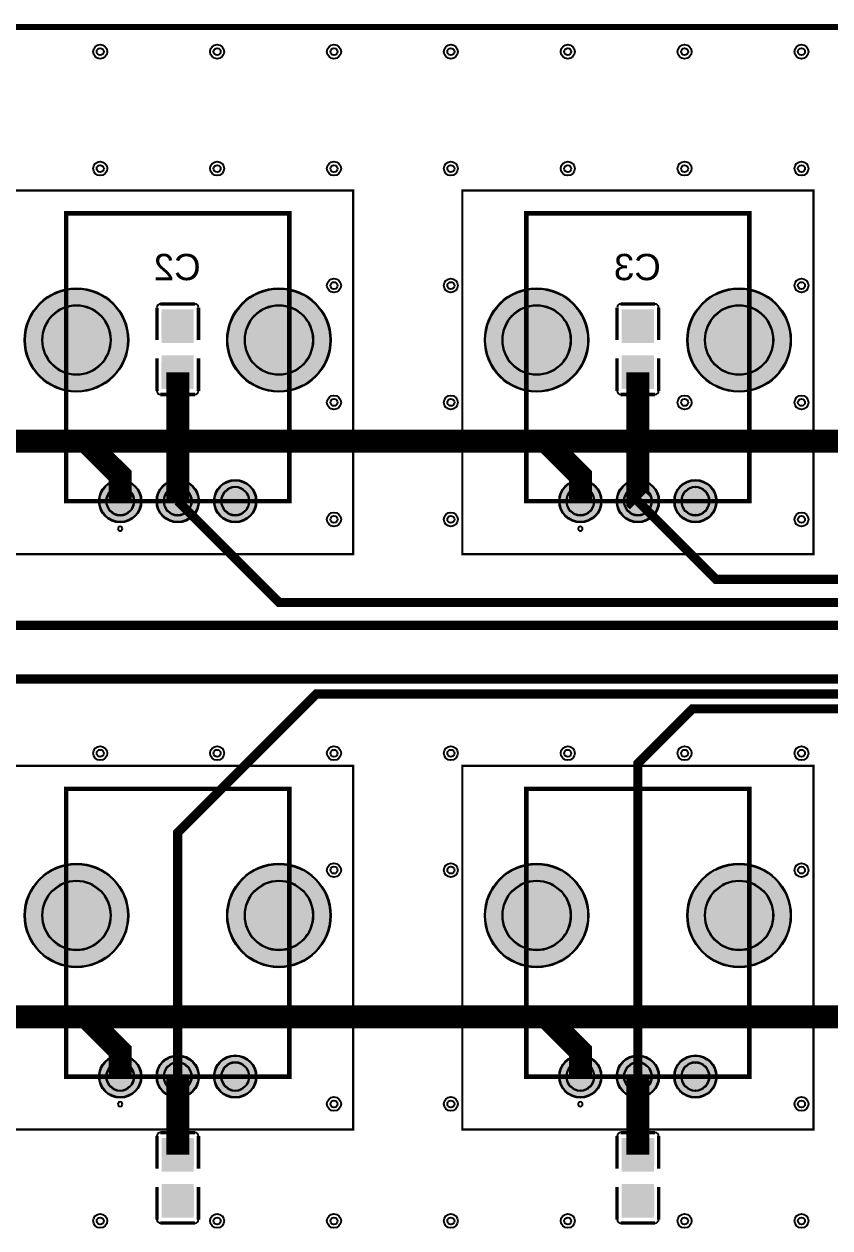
# Model space of a CAD drawing. Header units: millimetres. Extents: x 0 to 100, y 0 to 100.
# Drawn here: x 33.3 to 68.3, y 47.8 to 100.1 of the extents above; entities that cross this region are included whole.
import ezdxf

# ---------------------------------------------------------------- set-up
doc = ezdxf.new("R2010")
doc.units = ezdxf.units.MM
for name, color, linetype, true_color in [('BoardOutLine', 7, 'Continuous', 0xff00ff), ('BottomLayer', 7, 'Continuous', 0x0000ff), ('BottomPasteMaskLayer', 7, 'Continuous', 0x800000), ('BottomSilkLayer', 7, 'Continuous', 0x66cc33), ('BottomSolderMaskLayer', 7, 'Continuous', 0xaa00ff), ('Document', 7, 'Continuous', 0xffffff), ('Hole', 7, 'Continuous', 0x222222), ('Multi-Layer', 7, 'Continuous', 0xc0c0c0), ('TopLayer', 7, 'Continuous', 0xff0000), ('TopSilkLayer', 7, 'Continuous', 0xffcc00), ('TopSolderMaskLayer', 7, 'Continuous', 0x800080)]:
    doc.layers.add(name, color=color, linetype=linetype, true_color=true_color)
doc.styles.get("Standard").update_dxf_attribs({"font": 'arial.ttf'})

msp = doc.modelspace()

# ---------------------------------------------------------------- hatches: boundary and pattern name
at = {"layer": 'BottomLayer'}
for points in [[(40.67500635001261, 86.29502159004323), (39.32499364998739, 86.29502159004323), (39.32499364998739, 87.70502921005846), (40.67500635001261, 87.70502921005846)], [(60.67500635001261, 86.29502159004323), (59.32499364998739, 86.29502159004323), (59.32499364998739, 87.70502921005846), (60.67500635001261, 87.70502921005846)], [(40.67500635001261, 85.70497840995688), (39.32499364998739, 85.70497840995688), (39.32499364998739, 84.29497078994154), (40.67500635001261, 84.29497078994154)], [(60.67500635001261, 85.70497840995688), (59.32499364998739, 85.70497840995688), (59.32499364998739, 84.29497078994154), (60.67500635001261, 84.29497078994154)], [(39.32499364998739, 50.295021590043234), (40.67500635001261, 50.295021590043234), (40.67500635001261, 51.705029210058456), (39.32499364998739, 51.705029210058456)], [(59.32499364998739, 50.295021590043234), (60.67500635001261, 50.295021590043234), (60.67500635001261, 51.705029210058456), (59.32499364998739, 51.705029210058456)], [(39.32499364998739, 49.70497840995688), (40.67500635001261, 49.70497840995688), (40.67500635001261, 48.294970789941544), (39.32499364998739, 48.294970789941544)], [(59.32499364998739, 49.70497840995688), (60.67500635001261, 49.70497840995688), (60.67500635001261, 48.294970789941544), (59.32499364998739, 48.294970789941544)]]:
    msp.add_hatch(color=256, dxfattribs=at).paths.add_polyline_path(points)
at = {"layer": 'BottomPasteMaskLayer'}
for points in [[(40.619964439928935, 87.67503175006345), (39.33997967995947, 87.67503175006345), (39.28996697993398, 87.62501905003808), (39.28996697993398, 86.47500635001279), (39.33997967995947, 86.42501905003814), (39.75001270002531, 86.41998983997962), (39.75001270002531, 86.87000254000509), (40.200000000000045, 86.87000254000509), (40.200000000000045, 86.42999745999498), (40.619964439928935, 86.42501905003814), (40.6699771399542, 86.47500635001279), (40.6699771399542, 87.62501905003808)], [(60.61996443992871, 87.67503175006345), (59.33997967995947, 87.67503175006345), (59.28996697993398, 87.62501905003808), (59.28996697993398, 86.47500635001279), (59.33997967995947, 86.42501905003814), (59.750012700025536, 86.41998983997962), (59.750012700025536, 86.87000254000509), (60.200000000000045, 86.87000254000509), (60.200000000000045, 86.42999745999498), (60.61996443992871, 86.42501905003814), (60.6699771399542, 86.47500635001279), (60.6699771399542, 87.62501905003808)], [(40.619964439928935, 85.52501905003817), (40.200000000000045, 85.52499364998732), (40.200000000000045, 85.08001016002038), (39.75001270002531, 85.08001016002038), (39.75001270002531, 85.51998983997976), (39.33997967995947, 85.52501905003817), (39.28996697993398, 85.47500635001279), (39.28996697993398, 84.32501905003812), (39.33997967995947, 84.27500635001275), (40.619964439928935, 84.27500635001275), (40.6699771399542, 84.32501905003812), (40.6699771399542, 85.47500635001279)], [(60.61996443992871, 85.52501905003817), (60.200000000000045, 85.52499364998732), (60.200000000000045, 85.08001016002038), (59.750012700025536, 85.08001016002038), (59.750012700025536, 85.51998983997976), (59.33997967995947, 85.52501905003817), (59.28996697993398, 85.47500635001279), (59.28996697993398, 84.32501905003812), (59.33997967995947, 84.27500635001275), (60.61996443992871, 84.27500635001275), (60.6699771399542, 84.32501905003812), (60.6699771399542, 85.47500635001279)], [(39.38003556007129, 50.474980949961946), (39.80000000000018, 50.47500635001279), (39.80000000000018, 50.919989839979735), (40.24998729997469, 50.919989839979735), (40.24998729997469, 50.480010160020356), (40.66002032004053, 50.474980949961946), (40.71003302006625, 50.52499364998744), (40.71003302006625, 51.67498094996188), (40.66002032004053, 51.724993649987255), (39.38003556007129, 51.724993649987255), (39.3300228600458, 51.67498094996188), (39.3300228600458, 50.52499364998744)], [(59.380035560071065, 50.474980949961946), (59.799999999999955, 50.47500635001279), (59.799999999999955, 50.919989839979735), (60.24998729997469, 50.919989839979735), (60.24998729997469, 50.480010160020356), (60.66002032004076, 50.474980949961946), (60.71003302006602, 50.52499364998744), (60.71003302006602, 51.67498094996188), (60.66002032004076, 51.724993649987255), (59.380035560071065, 51.724993649987255), (59.3300228600458, 51.67498094996188), (59.3300228600458, 50.52499364998744)], [(39.38003556007129, 48.324968249936546), (40.66002032004053, 48.324968249936546), (40.71003302006625, 48.37498094996192), (40.71003302006625, 49.52499364998732), (40.66002032004053, 49.57498094996197), (40.24998729997469, 49.58001016002038), (40.24998729997469, 49.12999745999491), (39.80000000000018, 49.12999745999491), (39.80000000000018, 49.570002540005135), (39.38003556007129, 49.57498094996197), (39.3300228600458, 49.52499364998732), (39.3300228600458, 48.37498094996192)], [(59.380035560071065, 48.324968249936546), (60.66002032004076, 48.324968249936546), (60.71003302006602, 48.37498094996192), (60.71003302006602, 49.52499364998732), (60.66002032004076, 49.57498094996197), (60.24998729997469, 49.58001016002038), (60.24998729997469, 49.12999745999491), (59.799999999999955, 49.12999745999491), (59.799999999999955, 49.570002540005135), (59.380035560071065, 49.57498094996197), (59.3300228600458, 49.52499364998732), (59.3300228600458, 48.37498094996192)]]:
    msp.add_hatch(color=256, dxfattribs=at).paths.add_polyline_path(points)
at = {"layer": 'BottomSolderMaskLayer'}
for points in [[(33.344551689103426, 86.40005080010167, 1), (37.85534671069347, 86.40005080010167, 1)], [(42.14465328930653, 86.40005080010167, 1), (46.655448310896574, 86.40005080010167, 1)], [(53.344551689103426, 86.40005080010167, 1), (57.85534671069347, 86.40005080010167, 1)], [(62.14465328930653, 86.40005080010167, 1), (66.65544831089657, 86.40005080010167, 1)], [(40.699325644940245, 86.26849371008245), (39.300674355059755, 86.26849371008245), (39.300674355059755, 87.73155900159406), (40.699325644940245, 87.73155900159406)], [(60.699325644940245, 86.26849371008245), (59.300674355059755, 86.26849371008245), (59.300674355059755, 87.73155900159406), (60.699325644940245, 87.73155900159406)], [(40.699325644940245, 85.73150628991766), (39.300674355059755, 85.73150628991766), (39.300674355059755, 84.26844099840605), (40.699325644940245, 84.26844099840605)], [(60.699325644940245, 85.73150628991766), (59.300674355059755, 85.73150628991766), (59.300674355059755, 84.26844099840605), (60.699325644940245, 84.26844099840605)], [(36.57467614935229, 79.40005080010167, 1), (38.4255778511557, 79.40005080010167, 1)], [(39.074549149098296, 79.40005080010167, 1), (40.925450850901704, 79.40005080010167, 1)], [(41.5744221488443, 79.40005080010167, 1), (43.42532385064771, 79.40005080010167, 1)], [(56.57467614935229, 79.40005080010167, 1), (58.4255778511557, 79.40005080010167, 1)], [(59.074549149098296, 79.40005080010167, 1), (60.925450850901704, 79.40005080010167, 1)], [(61.5744221488443, 79.40005080010167, 1), (63.42532385064771, 79.40005080010167, 1)], [(33.344551689103426, 61.40005080010167, 1), (37.85534671069347, 61.40005080010167, 1)], [(42.14465328930653, 61.40005080010167, 1), (46.655448310896574, 61.40005080010167, 1)], [(53.344551689103426, 61.40005080010167, 1), (57.85534671069347, 61.40005080010167, 1)], [(62.14465328930653, 61.40005080010167, 1), (66.65544831089657, 61.40005080010167, 1)], [(36.57467614935229, 54.40005080010155, 1), (38.4255778511557, 54.40005080010155, 1)], [(39.074549149098296, 54.40005080010155, 1), (40.925450850901704, 54.40005080010155, 1)], [(41.5744221488443, 54.40005080010155, 1), (43.42532385064771, 54.40005080010155, 1)], [(56.57467614935229, 54.40005080010155, 1), (58.4255778511557, 54.40005080010155, 1)], [(59.074549149098296, 54.40005080010155, 1), (60.925450850901704, 54.40005080010155, 1)], [(61.5744221488443, 54.40005080010155, 1), (63.42532385064771, 54.40005080010155, 1)], [(39.300674355059755, 50.26849371008245), (40.699325644940245, 50.26849371008245), (40.699325644940245, 51.731559001594064), (39.300674355059755, 51.731559001594064)], [(59.300674355059755, 50.26849371008245), (60.699325644940245, 50.26849371008245), (60.699325644940245, 51.731559001594064), (59.300674355059755, 51.731559001594064)], [(39.300674355059755, 49.73150628991766), (40.699325644940245, 49.73150628991766), (40.699325644940245, 48.26844099840605), (39.300674355059755, 48.26844099840605)], [(59.300674355059755, 49.73150628991766), (60.699325644940245, 49.73150628991766), (60.699325644940245, 48.26844099840605), (59.300674355059755, 48.26844099840605)]]:
    msp.add_hatch(color=256, dxfattribs=at).paths.add_polyline_path(points)
at = {"layer": 'Multi-Layer'}
for points in [[(33.36995173990353, 86.40005080010167, 1), (37.829946659893366, 86.40005080010167, 1)], [(42.170053340106634, 86.40005080010167, 1), (46.63004826009647, 86.40005080010167, 1)], [(53.36995173990353, 86.40005080010167, 1), (57.829946659893366, 86.40005080010167, 1)], [(62.170053340106634, 86.40005080010167, 1), (66.63004826009647, 86.40005080010167, 1)], [(36.600076200152394, 79.40005080010167, 1), (38.4001778003556, 79.40005080010167, 1)], [(39.0999491998984, 79.40005080010167, 1), (40.9000508001016, 79.40005080010167, 1)], [(41.5998221996444, 79.40005080010167, 1), (43.399923799847606, 79.40005080010167, 1)], [(56.600076200152394, 79.40005080010167, 1), (58.4001778003556, 79.40005080010167, 1)], [(59.0999491998984, 79.40005080010167, 1), (60.9000508001016, 79.40005080010167, 1)], [(61.5998221996444, 79.40005080010167, 1), (63.399923799847606, 79.40005080010167, 1)], [(33.36995173990353, 61.40005080010167, 1), (37.829946659893366, 61.40005080010167, 1)], [(42.170053340106634, 61.40005080010167, 1), (46.63004826009647, 61.40005080010167, 1)], [(53.36995173990353, 61.40005080010167, 1), (57.829946659893366, 61.40005080010167, 1)], [(62.170053340106634, 61.40005080010167, 1), (66.63004826009647, 61.40005080010167, 1)], [(36.600076200152394, 54.40005080010155, 1), (38.4001778003556, 54.40005080010155, 1)], [(39.0999491998984, 54.40005080010155, 1), (40.9000508001016, 54.40005080010155, 1)], [(41.5998221996444, 54.40005080010155, 1), (43.399923799847606, 54.40005080010155, 1)], [(56.600076200152394, 54.40005080010155, 1), (58.4001778003556, 54.40005080010155, 1)], [(59.0999491998984, 54.40005080010155, 1), (60.9000508001016, 54.40005080010155, 1)], [(61.5998221996444, 54.40005080010155, 1), (63.399923799847606, 54.40005080010155, 1)]]:
    msp.add_hatch(color=256, dxfattribs=at).paths.add_polyline_path(points)
at = {"layer": 'TopSolderMaskLayer'}
for points in [[(33.344551689103426, 86.40005080010167, 1), (37.85534671069347, 86.40005080010167, 1)], [(42.14465328930653, 86.40005080010167, 1), (46.655448310896574, 86.40005080010167, 1)], [(53.344551689103426, 86.40005080010167, 1), (57.85534671069347, 86.40005080010167, 1)], [(62.14465328930653, 86.40005080010167, 1), (66.65544831089657, 86.40005080010167, 1)], [(36.57467614935229, 79.40005080010167, 1), (38.4255778511557, 79.40005080010167, 1)], [(39.074549149098296, 79.40005080010167, 1), (40.925450850901704, 79.40005080010167, 1)], [(41.5744221488443, 79.40005080010167, 1), (43.42532385064771, 79.40005080010167, 1)], [(56.57467614935229, 79.40005080010167, 1), (58.4255778511557, 79.40005080010167, 1)], [(59.074549149098296, 79.40005080010167, 1), (60.925450850901704, 79.40005080010167, 1)], [(61.5744221488443, 79.40005080010167, 1), (63.42532385064771, 79.40005080010167, 1)], [(33.344551689103426, 61.40005080010167, 1), (37.85534671069347, 61.40005080010167, 1)], [(42.14465328930653, 61.40005080010167, 1), (46.655448310896574, 61.40005080010167, 1)], [(53.344551689103426, 61.40005080010167, 1), (57.85534671069347, 61.40005080010167, 1)], [(62.14465328930653, 61.40005080010167, 1), (66.65544831089657, 61.40005080010167, 1)], [(36.57467614935229, 54.40005080010155, 1), (38.4255778511557, 54.40005080010155, 1)], [(39.074549149098296, 54.40005080010155, 1), (40.925450850901704, 54.40005080010155, 1)], [(41.5744221488443, 54.40005080010155, 1), (43.42532385064771, 54.40005080010155, 1)], [(56.57467614935229, 54.40005080010155, 1), (58.4255778511557, 54.40005080010155, 1)], [(59.074549149098296, 54.40005080010155, 1), (60.925450850901704, 54.40005080010155, 1)], [(61.5744221488443, 54.40005080010155, 1), (63.42532385064771, 54.40005080010155, 1)]]:
    msp.add_hatch(color=256, dxfattribs=at).paths.add_polyline_path(points)

# ---------------------------------------------------------------- linework, layer by layer
at = {"layer": 'BoardOutLine', "const_width": 0.25400050800101603}
msp.add_lwpolyline([(5, 100), (95, 100)], dxfattribs=at)
at = {"layer": 'BottomLayer'}
for points, const_width in [([(40, 79.40002540005094), (40, 79.40002540005094), (40, 85)], 1), ([(60.00005080010146, 79.40002540005094), (60, 79.40007620015251), (60, 85)], 1), ([(85.13436626873249, 72.32512065024139), (81.6753873507746, 72.32512065024139), (80, 74.00053340106683), (25.400050800101553, 74.00053340106683), (20.00005080010169, 79.4005842011685)], 0.4), ([(85.13335026670052, 72.97434594869196), (82.0243840487683, 72.97434594869196), (79.99745999492006, 74.99872999746003), (44.401828803657736, 74.99872999746003), (40, 79.40055880111765)], 0.4), ([(60.00005080010146, 79.4005842011685), (63.40104140208291, 75.99949199898401), (80, 75.99949199898401), (82.37437134874267, 73.62509525019061), (85.13436626873249, 73.62509525019061)], 0.4), ([(85.13436626873249, 71.67513335026672), (26.675184150368295, 71.67513335026672), (20.00005080010169, 65.00000000000011), (20.00005080010169, 54.4000762001524)], 0.4), ([(40, 54.39926339852684), (40, 64.99870459740919), (46.02618745237487, 71.02489204978417), (85.13436626873249, 71.02489204978417)], 0.4), ([(60.00005080010146, 54.4000762001524), (60.00005080010146, 68.00002540005084), (62.37495554991119, 70.3749047498095), (85.13436626873249, 70.3749047498095)], 0.4), ([(40, 50.99997459994927), (40, 54.40005080010155)], 1), ([(60, 50.99997459994927), (60, 54.40005080010155)], 1)]:
    msp.add_lwpolyline(points, dxfattribs=dict(at, const_width=const_width))
at = {"layer": 'BottomSilkLayer', "const_width": 0.15240030480060962}
for points in [[(39.09639319278631, 87.81120142240286), (39.09639319278631, 86.40119380238764)], [(40.75120650241297, 87.96360172720347), (39.24879349758703, 87.96360172720347)], [(40.90360680721369, 86.40119380238764), (40.90360680721369, 87.81120142240286)], [(59.096393192786536, 87.81120142240286), (59.096393192786536, 86.40119380238764)], [(60.75120650241297, 87.96360172720347), (59.24879349758703, 87.96360172720347)], [(60.90360680721369, 86.40119380238764), (60.90360680721369, 87.81120142240286)], [(39.09639319278631, 84.18879857759725), (39.09639319278631, 85.59880619761248)], [(40.90360680721369, 85.59880619761248), (40.90360680721369, 84.18879857759725)], [(59.096393192786536, 84.18879857759725), (59.096393192786536, 85.59880619761248)], [(60.90360680721369, 85.59880619761248), (60.90360680721369, 84.18879857759725)], [(40.75120650241297, 84.03639827279653), (39.24879349758703, 84.03639827279653)], [(60.75120650241297, 84.03639827279653), (59.24879349758703, 84.03639827279653)], [(39.09639319278631, 50.40119380238764), (39.09639319278631, 51.81120142240286)], [(39.24879349758703, 51.96360172720347), (40.75120650241297, 51.96360172720347)], [(40.90360680721369, 51.81120142240286), (40.90360680721369, 50.40119380238764)], [(59.096393192786536, 50.40119380238764), (59.096393192786536, 51.81120142240286)], [(59.24879349758703, 51.96360172720347), (60.75120650241297, 51.96360172720347)], [(60.90360680721369, 51.81120142240286), (60.90360680721369, 50.40119380238764)], [(39.09639319278631, 49.598806197612475), (39.09639319278631, 48.188798577597254)], [(40.90360680721369, 48.188798577597254), (40.90360680721369, 49.598806197612475)], [(59.096393192786536, 49.598806197612475), (59.096393192786536, 48.188798577597254)], [(60.90360680721369, 48.188798577597254), (60.90360680721369, 49.598806197612475)], [(39.24879349758703, 48.03639827279653), (40.75120650241297, 48.03639827279653)], [(59.24879349758703, 48.03639827279653), (60.75120650241297, 48.03639827279653)]]:
    msp.add_lwpolyline(points, dxfattribs=at)
at = {"layer": 'BottomSilkLayer'}
for centre, start, end in [((39.24879349758703, 87.81120142240286), 90, 179.99999999999133), ((40.75120650241297, 87.81120142240286), 0, 90), ((59.24879349758703, 87.81120142240286), 90, 179.99999999999136), ((60.75120650241297, 87.81120142240286), 0, 90), ((39.24879349758703, 84.18879857759714), 179.99999999996524, 270), ((40.75120650241297, 84.18879857759714), 270, 0), ((59.24879349758703, 84.18879857759714), 179.99999999996524, 270), ((60.75120650241297, 84.18879857759714), 270, 0), ((39.24879349758703, 51.81120142240286), 90, 180), ((40.75120650241297, 51.81120142240286), 0, 90), ((59.24879349758703, 51.81120142240286), 90, 180), ((60.75120650241297, 51.81120142240286), 0, 90), ((39.24879349758703, 48.18879857759714), 180, 270), ((40.75120650241297, 48.18879857759714), 270, 0), ((59.24879349758703, 48.18879857759714), 180, 270), ((60.75120650241297, 48.18879857759714), 270, 0)]:
    msp.add_arc(centre, 0.15240030480060962, start, end, dxfattribs=at)
at = {"layer": 'BottomSolderMaskLayer'}
for points in [[(35.60007764670695, 87.90364914063169), (35.59982075308994, 87.90364914063169)], [(44.40017924691006, 87.90364914063169), (44.39992235329305, 87.90364914063169)], [(55.60007764670695, 87.90364914063169), (55.59982075308994, 87.90364914063169)], [(64.40017924691006, 87.90364914063169), (64.39992235329305, 87.90364914063169)], [(35.60007764670695, 84.89645245957165), (35.59982075308994, 84.89645245957165)], [(44.40017924691006, 84.89645245957165), (44.39992235329305, 84.89645245957165)], [(55.60007764670695, 84.89645245957165), (55.59982075308994, 84.89645245957165)], [(64.40017924691006, 84.89645245957165), (64.39992235329305, 84.89645245957165)], [(37.502738686019256, 80.01693097784396), (37.49751531448874, 80.01693097784396)], [(40.00261168576503, 80.01693097784396), (39.99738831423497, 80.01693097784396)], [(42.50248468551126, 80.01693097784396), (42.49726131398097, 80.01693097784396)], [(57.50273868601903, 80.01693097784396), (57.497515314488965, 80.01693097784396)], [(60.00261168576503, 80.01693097784396), (59.99738831423497, 80.01693097784396)], [(62.50248468551126, 80.01693097784396), (62.497261313980744, 80.01693097784396)], [(37.502738686019256, 78.78317062235938), (37.49751531448874, 78.78317062235938)], [(40.00261168576503, 78.78317062235938), (39.99738831423497, 78.78317062235938)], [(42.50248468551126, 78.78317062235938), (42.49726131398097, 78.78317062235938)], [(57.50273868601903, 78.78317062235938), (57.497515314488965, 78.78317062235938)], [(60.00261168576503, 78.78317062235938), (59.99738831423497, 78.78317062235938)], [(62.50248468551126, 78.78317062235938), (62.497261313980744, 78.78317062235938)], [(35.60007764670695, 62.90364914063168), (35.59982075308994, 62.90364914063168)], [(44.40017924691006, 62.90364914063168), (44.39992235329305, 62.90364914063168)], [(55.60007764670695, 62.90364914063168), (55.59982075308994, 62.90364914063168)], [(64.40017924691006, 62.90364914063168), (64.39992235329305, 62.90364914063168)], [(35.60007764670695, 59.896452459571655), (35.59982075308994, 59.896452459571655)], [(44.40017924691006, 59.896452459571655), (44.39992235329305, 59.896452459571655)], [(55.60007764670695, 59.896452459571655), (55.59982075308994, 59.896452459571655)], [(64.40017924691006, 59.896452459571655), (64.39992235329305, 59.896452459571655)], [(37.502738686019256, 55.01693097784385), (37.49751531448874, 55.01693097784385)], [(40.00261168576503, 55.01693097784385), (39.99738831423497, 55.01693097784385)], [(42.50248468551126, 55.01693097784385), (42.49726131398097, 55.01693097784385)], [(57.50273868601903, 55.01693097784385), (57.497515314488965, 55.01693097784385)], [(60.00261168576503, 55.01693097784385), (59.99738831423497, 55.01693097784385)], [(62.50248468551126, 55.01693097784385), (62.497261313980744, 55.01693097784385)], [(37.502738686019256, 53.78317062235926), (37.49751531448874, 53.78317062235926)], [(40.00261168576503, 53.78317062235926), (39.99738831423497, 53.78317062235926)], [(42.50248468551126, 53.78317062235926), (42.49726131398097, 53.78317062235926)], [(57.50273868601903, 53.78317062235926), (57.497515314488965, 53.78317062235926)], [(60.00261168576503, 53.78317062235926), (59.99738831423497, 53.78317062235926)], [(62.50248468551126, 53.78317062235926), (62.497261313980744, 53.78317062235926)]]:
    msp.add_lwpolyline(points, close=True, dxfattribs=at)
for centre, radius in [((35.59994919989845, 86.40005080010167), 2.255397510795022), ((44.40005080010155, 86.40005080010167), 2.255397510795022), ((55.59994919989845, 86.40005080010167), 2.255397510795022), ((64.40005080010155, 86.40005080010167), 2.255397510795022), ((37.500127000254, 79.40005080010167), 0.9254508509017018), ((40, 79.40005080010167), 0.9254508509017018), ((42.499872999746, 79.40005080010167), 0.9254508509017018), ((57.500127000254, 79.40005080010167), 0.9254508509017018), ((60, 79.40005080010167), 0.9254508509017018), ((62.499872999746, 79.40005080010167), 0.9254508509017018), ((35.59994919989845, 61.40005080010167), 2.255397510795022), ((44.40005080010155, 61.40005080010167), 2.255397510795022), ((55.59994919989845, 61.40005080010167), 2.255397510795022), ((64.40005080010155, 61.40005080010167), 2.255397510795022), ((37.500127000254, 54.40005080010155), 0.9254508509017018), ((40, 54.40005080010155), 0.9254508509017018), ((42.499872999746, 54.40005080010155), 0.9254508509017018), ((57.500127000254, 54.40005080010155), 0.9254508509017018), ((60, 54.40005080010155), 0.9254508509017018), ((62.499872999746, 54.40005080010155), 0.9254508509017018)]:
    msp.add_circle(centre, radius, dxfattribs=at)
for centre, radius, start, end in [((35.59982075308994, 86.40005080010167), 1.5035983405300148, 90, 270), ((35.60007764670695, 86.40005080010167), 1.5035983405300148, 270, 90), ((44.39992235329305, 86.40005080010167), 1.5035983405300148, 90, 270), ((44.40017924691006, 86.40005080010167), 1.5035983405300148, 270, 90), ((55.59982075308994, 86.40005080010167), 1.5035983405300148, 90, 270), ((55.60007764670695, 86.40005080010167), 1.5035983405300148, 270, 90), ((64.39992235329305, 86.40005080010167), 1.5035983405300148, 90, 270), ((64.40017924691006, 86.40005080010167), 1.5035983405300148, 270, 90), ((37.49751531448874, 79.40005080010167), 0.6168801777422943, 90, 270), ((37.502738686019256, 79.40005080010167), 0.6168801777422943, 270, 90), ((39.99738831423497, 79.40005080010167), 0.6168801777422943, 90, 270), ((40.00261168576503, 79.40005080010167), 0.6168801777422943, 270, 90), ((42.49726131398097, 79.40005080010167), 0.6168801777422943, 90, 270), ((42.50248468551126, 79.40005080010167), 0.6168801777422943, 270, 90), ((57.497515314488965, 79.40005080010167), 0.6168801777422943, 90, 270), ((57.50273868601903, 79.40005080010167), 0.6168801777422943, 270, 90), ((59.99738831423497, 79.40005080010167), 0.6168801777422943, 90, 270), ((60.00261168576503, 79.40005080010167), 0.6168801777422943, 270, 90), ((62.497261313980744, 79.40005080010167), 0.6168801777422943, 90, 270), ((62.50248468551126, 79.40005080010167), 0.6168801777422943, 270, 90), ((35.59982075308994, 61.40005080010167), 1.5035983405300148, 90, 270), ((35.60007764670695, 61.40005080010167), 1.5035983405300148, 270, 90), ((44.39992235329305, 61.40005080010167), 1.5035983405300148, 90, 270), ((44.40017924691006, 61.40005080010167), 1.5035983405300148, 270, 90), ((55.59982075308994, 61.40005080010167), 1.5035983405300148, 90, 270), ((55.60007764670695, 61.40005080010167), 1.5035983405300148, 270, 90), ((64.39992235329305, 61.40005080010167), 1.5035983405300148, 90, 270), ((64.40017924691006, 61.40005080010167), 1.5035983405300148, 270, 90), ((37.49751531448874, 54.40005080010155), 0.6168801777422943, 90, 270), ((37.502738686019256, 54.40005080010155), 0.6168801777422943, 270, 90), ((39.99738831423497, 54.40005080010155), 0.6168801777422943, 90, 270), ((40.00261168576503, 54.40005080010155), 0.6168801777422943, 270, 90), ((42.49726131398097, 54.40005080010155), 0.6168801777422943, 90, 270), ((42.50248468551126, 54.40005080010155), 0.6168801777422943, 270, 90), ((57.497515314488965, 54.40005080010155), 0.6168801777422943, 90, 270), ((57.50273868601903, 54.40005080010155), 0.6168801777422943, 270, 90), ((59.99738831423497, 54.40005080010155), 0.6168801777422943, 90, 270), ((60.00261168576503, 54.40005080010155), 0.6168801777422943, 270, 90), ((62.497261313980744, 54.40005080010155), 0.6168801777422943, 90, 270), ((62.50248468551126, 54.40005080010155), 0.6168801777422943, 270, 90)]:
    msp.add_arc(centre, radius, start, end, dxfattribs=at)
at = {"layer": 'Document'}
for points, const_width in [([(32.370078740157396, 92.89992379984756), (47.629921259842604, 92.89992379984756), (47.629921259842604, 77.10007620015244), (32.370078740157396, 77.10007620015244), (32.370078740157396, 92.89992379984756)], 0.10007620015240032), ([(52.370078740157396, 92.89992379984756), (67.6299212598426, 92.89992379984756), (67.6299212598426, 77.10007620015244), (52.370078740157396, 77.10007620015244), (52.370078740157396, 92.89992379984756)], 0.10007620015240032), ([(35.15011430022878, 91.89992379984767), (44.84988569977122, 91.89992379984767), (44.84988569977122, 79.40005080010167), (35.15011430022878, 79.40005080010167), (35.15011430022878, 91.89992379984767)], 0.19989839979679963), ([(55.15011430022878, 91.89992379984767), (64.84988569977145, 91.89992379984767), (64.84988569977145, 79.40005080010167), (55.15011430022878, 79.40005080010167), (55.15011430022878, 91.89992379984767)], 0.19989839979679963), ([(32.370078740157396, 67.89992379984767), (47.629921259842604, 67.89992379984767), (47.629921259842604, 52.100076200152444), (32.370078740157396, 52.100076200152444), (32.370078740157396, 67.89992379984767)], 0.10007620015240032), ([(52.370078740157396, 67.89992379984767), (67.6299212598426, 67.89992379984767), (67.6299212598426, 52.100076200152444), (52.370078740157396, 52.100076200152444), (52.370078740157396, 67.89992379984767)], 0.10007620015240032), ([(35.15011430022878, 66.89992379984767), (44.84988569977122, 66.89992379984767), (44.84988569977122, 54.40005080010155), (35.15011430022878, 54.40005080010155), (35.15011430022878, 66.89992379984767)], 0.19989839979679963), ([(55.15011430022878, 66.89992379984767), (64.84988569977145, 66.89992379984767), (64.84988569977145, 54.40005080010155), (55.15011430022878, 54.40005080010155), (55.15011430022878, 66.89992379984767)], 0.19989839979679963)]:
    msp.add_lwpolyline(points, close=True, dxfattribs=dict(at, const_width=const_width))
at = {"layer": 'Hole'}
for centre in [(36.63195326390655, 98.92786385572776), (41.711963423927045, 98.92786385572776), (46.79197358394731, 98.92786385572776), (51.871983743967576, 98.92786385572776), (56.95199390398784, 98.92786385572776), (62.032004064008106, 98.92786385572776), (67.1120142240286, 98.92786385572776), (36.63195326390655, 93.84785369570739), (41.711963423927045, 93.84785369570739), (46.79197358394731, 93.84785369570739), (51.871983743967576, 93.84785369570739), (56.95199390398784, 93.84785369570739), (62.032004064008106, 93.84785369570739), (67.1120142240286, 93.84785369570739), (46.79197358394731, 88.76784353568712), (51.871983743967576, 88.76784353568712), (67.1120142240286, 88.76784353568712), (46.79197358394731, 83.68783337566674), (51.871983743967576, 83.68783337566674), (62.032004064008106, 83.68783337566674), (67.1120142240286, 83.68783337566674), (46.79197358394731, 78.60782321564648), (51.871983743967576, 78.60782321564648), (67.1120142240286, 78.60782321564648), (36.63195326390655, 68.44780289560583), (41.711963423927045, 68.44780289560583), (46.79197358394731, 68.44780289560583), (51.871983743967576, 68.44780289560583), (56.95199390398784, 68.44780289560583), (62.032004064008106, 68.44780289560583), (67.1120142240286, 68.44780289560583), (46.79197358394731, 63.367792735585454), (51.871983743967576, 63.367792735585454), (67.1120142240286, 63.367792735585454), (46.79197358394731, 53.20802641605292), (51.871983743967576, 53.20802641605292), (67.1120142240286, 53.20802641605292), (36.63195326390655, 48.12801625603254), (41.711963423927045, 48.12801625603254), (46.79197358394731, 48.12801625603254), (51.871983743967576, 48.12801625603254), (56.95199390398784, 48.12801625603254), (62.032004064008106, 48.12801625603254), (67.1120142240286, 48.12801625603254)]:
    msp.add_circle(centre, 0.15250190500381003, dxfattribs=at)
at = {"layer": 'Multi-Layer'}
for points in [[(35.600076200152444, 87.88671577343162), (35.59982219964445, 87.88671577343162)], [(44.40017780035555, 87.88671577343162), (44.399923799847556, 87.88671577343162)], [(55.600076200152444, 87.88671577343162), (55.59982219964445, 87.88671577343162)], [(64.40017780035555, 87.88671577343162), (64.39992379984756, 87.88671577343162)], [(35.600076200152444, 84.91338582677172), (35.59982219964445, 84.91338582677172)], [(44.40017780035555, 84.91338582677172), (44.399923799847556, 84.91338582677172)], [(55.600076200152444, 84.91338582677172), (55.59982219964445, 84.91338582677172)], [(64.40017780035555, 84.91338582677172), (64.39992379984756, 84.91338582677172)], [(37.50266700533416, 80.00000000000007), (37.49758699517383, 80.00000000000007)], [(40.002540005079936, 80.00000000000007), (39.997459994920064, 80.00000000000007)], [(42.50241300482617, 80.00000000000007), (42.49733299466607, 80.00000000000007)], [(57.50266700533393, 80.00000000000007), (57.49758699517406, 80.00000000000007)], [(60.002540005079936, 80.00000000000007), (59.997459994920064, 80.00000000000007)], [(62.50241300482617, 80.00000000000007), (62.49733299466584, 80.00000000000007)], [(37.50266700533416, 78.80010160020326), (37.49758699517383, 78.80010160020326)], [(40.002540005079936, 78.80010160020326), (39.997459994920064, 78.80010160020326)], [(42.50241300482617, 78.80010160020326), (42.49733299466607, 78.80010160020326)], [(57.50266700533393, 78.80010160020326), (57.49758699517406, 78.80010160020326)], [(60.002540005079936, 78.80010160020326), (59.997459994920064, 78.80010160020326)], [(62.50241300482617, 78.80010160020326), (62.49733299466584, 78.80010160020326)], [(35.600076200152444, 62.88671577343161), (35.59982219964445, 62.88671577343161)], [(44.40017780035555, 62.88671577343161), (44.399923799847556, 62.88671577343161)], [(55.600076200152444, 62.88671577343161), (55.59982219964445, 62.88671577343161)], [(64.40017780035555, 62.88671577343161), (64.39992379984756, 62.88671577343161)], [(35.600076200152444, 59.91338582677172), (35.59982219964445, 59.91338582677172)], [(44.40017780035555, 59.91338582677172), (44.399923799847556, 59.91338582677172)], [(55.600076200152444, 59.91338582677172), (55.59982219964445, 59.91338582677172)], [(64.40017780035555, 59.91338582677172), (64.39992379984756, 59.91338582677172)], [(37.50266700533416, 54.99999999999995), (37.49758699517383, 54.99999999999995)], [(40.002540005079936, 54.99999999999995), (39.997459994920064, 54.99999999999995)], [(42.50241300482617, 54.99999999999995), (42.49733299466607, 54.99999999999995)], [(57.50266700533393, 54.99999999999995), (57.49758699517406, 54.99999999999995)], [(60.002540005079936, 54.99999999999995), (59.997459994920064, 54.99999999999995)], [(62.50241300482617, 54.99999999999995), (62.49733299466584, 54.99999999999995)], [(37.50266700533416, 53.800101600203156), (37.49758699517383, 53.800101600203156)], [(40.002540005079936, 53.800101600203156), (39.997459994920064, 53.800101600203156)], [(42.50241300482617, 53.800101600203156), (42.49733299466607, 53.800101600203156)], [(57.50266700533393, 53.800101600203156), (57.49758699517406, 53.800101600203156)], [(60.002540005079936, 53.800101600203156), (59.997459994920064, 53.800101600203156)], [(62.50241300482617, 53.800101600203156), (62.49733299466584, 53.800101600203156)]]:
    msp.add_lwpolyline(points, close=True, dxfattribs=at)
for centre, radius in [((36.63195326390655, 98.92786385572776), 0.30500381000762006), ((41.711963423927045, 98.92786385572776), 0.30500381000762006), ((46.79197358394731, 98.92786385572776), 0.30500381000762006), ((51.871983743967576, 98.92786385572776), 0.30500381000762006), ((56.95199390398784, 98.92786385572776), 0.30500381000762006), ((62.032004064008106, 98.92786385572776), 0.30500381000762006), ((67.1120142240286, 98.92786385572776), 0.30500381000762006), ((36.63195326390655, 93.84785369570739), 0.30500381000762006), ((41.711963423927045, 93.84785369570739), 0.30500381000762006), ((46.79197358394731, 93.84785369570739), 0.30500381000762006), ((51.871983743967576, 93.84785369570739), 0.30500381000762006), ((56.95199390398784, 93.84785369570739), 0.30500381000762006), ((62.032004064008106, 93.84785369570739), 0.30500381000762006), ((67.1120142240286, 93.84785369570739), 0.30500381000762006), ((46.79197358394731, 88.76784353568712), 0.30500381000762006), ((51.871983743967576, 88.76784353568712), 0.30500381000762006), ((67.1120142240286, 88.76784353568712), 0.30500381000762006), ((35.59994919989845, 86.40005080010167), 2.2299974599949204), ((44.40005080010155, 86.40005080010167), 2.2299974599949204), ((55.59994919989845, 86.40005080010167), 2.2299974599949204), ((64.40005080010155, 86.40005080010167), 2.2299974599949204), ((46.79197358394731, 83.68783337566674), 0.30500381000762006), ((51.871983743967576, 83.68783337566674), 0.30500381000762006), ((62.032004064008106, 83.68783337566674), 0.30500381000762006), ((67.1120142240286, 83.68783337566674), 0.30500381000762006), ((37.500127000254, 79.40005080010167), 0.9000508001016003), ((40, 79.40005080010167), 0.9000508001016003), ((42.499872999746, 79.40005080010167), 0.9000508001016003), ((57.500127000254, 79.40005080010167), 0.9000508001016003), ((60, 79.40005080010167), 0.9000508001016003), ((62.499872999746, 79.40005080010167), 0.9000508001016003), ((46.79197358394731, 78.60782321564648), 0.30500381000762006), ((51.871983743967576, 78.60782321564648), 0.30500381000762006), ((67.1120142240286, 78.60782321564648), 0.30500381000762006), ((36.63195326390655, 68.44780289560583), 0.30500381000762006), ((41.711963423927045, 68.44780289560583), 0.30500381000762006), ((46.79197358394731, 68.44780289560583), 0.30500381000762006), ((51.871983743967576, 68.44780289560583), 0.30500381000762006), ((56.95199390398784, 68.44780289560583), 0.30500381000762006), ((62.032004064008106, 68.44780289560583), 0.30500381000762006), ((67.1120142240286, 68.44780289560583), 0.30500381000762006), ((35.59994919989845, 61.40005080010167), 2.2299974599949204), ((44.40005080010155, 61.40005080010167), 2.2299974599949204), ((46.79197358394731, 63.367792735585454), 0.30500381000762006), ((51.871983743967576, 63.367792735585454), 0.30500381000762006), ((55.59994919989845, 61.40005080010167), 2.2299974599949204), ((64.40005080010155, 61.40005080010167), 2.2299974599949204), ((67.1120142240286, 63.367792735585454), 0.30500381000762006), ((37.500127000254, 54.40005080010155), 0.9000508001016003), ((40, 54.40005080010155), 0.9000508001016003), ((42.499872999746, 54.40005080010155), 0.9000508001016003), ((57.500127000254, 54.40005080010155), 0.9000508001016003), ((60, 54.40005080010155), 0.9000508001016003), ((62.499872999746, 54.40005080010155), 0.9000508001016003), ((46.79197358394731, 53.20802641605292), 0.30500381000762006), ((51.871983743967576, 53.20802641605292), 0.30500381000762006), ((67.1120142240286, 53.20802641605292), 0.30500381000762006), ((36.63195326390655, 48.12801625603254), 0.30500381000762006), ((41.711963423927045, 48.12801625603254), 0.30500381000762006), ((46.79197358394731, 48.12801625603254), 0.30500381000762006), ((51.871983743967576, 48.12801625603254), 0.30500381000762006), ((56.95199390398784, 48.12801625603254), 0.30500381000762006), ((62.032004064008106, 48.12801625603254), 0.30500381000762006), ((67.1120142240286, 48.12801625603254), 0.30500381000762006)]:
    msp.add_circle(centre, radius, dxfattribs=at)
for centre, radius, start, end in [((35.59982219964445, 86.40005080010167), 1.4866649733299468, 90, 270), ((35.600076200152444, 86.40005080010167), 1.4866649733299468, 270, 90), ((44.399923799847556, 86.40005080010167), 1.4866649733299468, 90, 270), ((44.40017780035555, 86.40005080010167), 1.4866649733299468, 270, 90), ((55.59982219964445, 86.40005080010167), 1.4866649733299468, 90, 270), ((55.600076200152444, 86.40005080010167), 1.4866649733299468, 270, 90), ((64.39992379984756, 86.40005080010167), 1.4866649733299468, 90, 270), ((64.40017780035555, 86.40005080010167), 1.4866649733299468, 270, 90), ((37.49758699517383, 79.40005080010167), 0.5999491998983999, 90, 270), ((37.50266700533416, 79.40005080010167), 0.5999491998983999, 270, 90), ((39.997459994920064, 79.40005080010167), 0.5999491998983999, 90, 270), ((40.002540005079936, 79.40005080010167), 0.5999491998983999, 270, 90), ((42.49733299466607, 79.40005080010167), 0.5999491998983999, 90, 270), ((42.50241300482617, 79.40005080010167), 0.5999491998983999, 270, 90), ((57.49758699517406, 79.40005080010167), 0.5999491998983999, 90, 270), ((57.50266700533393, 79.40005080010167), 0.5999491998983999, 270, 90), ((59.997459994920064, 79.40005080010167), 0.5999491998983999, 90, 270), ((60.002540005079936, 79.40005080010167), 0.5999491998983999, 270, 90), ((62.49733299466584, 79.40005080010167), 0.5999491998983999, 90, 270), ((62.50241300482617, 79.40005080010167), 0.5999491998983999, 270, 90), ((35.59982219964445, 61.40005080010167), 1.4866649733299468, 90, 270), ((35.600076200152444, 61.40005080010167), 1.4866649733299468, 270, 90), ((44.399923799847556, 61.40005080010167), 1.4866649733299468, 90, 270), ((44.40017780035555, 61.40005080010167), 1.4866649733299468, 270, 90), ((55.59982219964445, 61.40005080010167), 1.4866649733299468, 90, 270), ((55.600076200152444, 61.40005080010167), 1.4866649733299468, 270, 90), ((64.39992379984756, 61.40005080010167), 1.4866649733299468, 90, 270), ((64.40017780035555, 61.40005080010167), 1.4866649733299468, 270, 90), ((37.49758699517383, 54.40005080010155), 0.5999491998983999, 90, 270), ((37.50266700533416, 54.40005080010155), 0.5999491998983999, 270, 90), ((39.997459994920064, 54.40005080010155), 0.5999491998983999, 90, 270), ((40.002540005079936, 54.40005080010155), 0.5999491998983999, 270, 90), ((42.49733299466607, 54.40005080010155), 0.5999491998983999, 90, 270), ((42.50241300482617, 54.40005080010155), 0.5999491998983999, 270, 90), ((57.49758699517406, 54.40005080010155), 0.5999491998983999, 90, 270), ((57.50266700533393, 54.40005080010155), 0.5999491998983999, 270, 90), ((59.997459994920064, 54.40005080010155), 0.5999491998983999, 90, 270), ((60.002540005079936, 54.40005080010155), 0.5999491998983999, 270, 90), ((62.49733299466584, 54.40005080010155), 0.5999491998983999, 90, 270), ((62.50241300482617, 54.40005080010155), 0.5999491998983999, 270, 90)]:
    msp.add_arc(centre, radius, start, end, dxfattribs=at)
at = {"layer": 'TopLayer', "const_width": 1}
for points in [[(12, 82), (74.9002032004064, 82), (77.50017780035569, 79.40002540005094)], [(37.50063500127021, 79.40055880111765), (37.50063500127021, 80.50038100076199), (35.99949199898401, 81.99898399796803), (34.30530861061743, 81.99898399796803)], [(57.500635001269984, 79.40055880111765), (57.500635001269984, 80.50038100076199), (55.99949199898401, 81.99898399796803), (53.77952755905494, 81.99898399796803)], [(10, 55), (10, 55), (11.988823977647826, 56.99771399542806), (76.00000000000023, 57.000000000000114)], [(35.194310388620806, 57.000254000507994), (35.99949199898401, 57.000254000507994), (37.50063500127021, 55.49911099822202), (37.50063500127021, 54.399288798577686)], [(55.44577089154177, 57.000254000507994), (55.99949199898401, 57.000254000507994), (57.500635001269984, 55.49911099822202), (57.500635001269984, 54.399288798577686)]]:
    msp.add_lwpolyline(points, dxfattribs=at)
at = {"layer": 'TopSilkLayer', "const_width": 0.10007620015240032}
for points in [[(35.15011430022878, 88.89992379984756), (35.15011430022878, 91.89992379984767), (44.84988569977122, 91.89992379984767), (44.84988569977122, 88.89992379984756)], [(55.15011430022878, 88.89992379984756), (55.15011430022878, 91.89992379984767), (64.84988569977145, 91.89992379984767), (64.84988569977145, 88.89992379984756)], [(35.15011430022878, 83.89992379984756), (35.15011430022878, 79.40005080010167), (36, 79.40005080010167)], [(44, 79.40005080010167), (44.84988569977122, 79.40005080010167), (44.84988569977122, 83.89992379984756)], [(55.15011430022878, 83.89992379984756), (55.15011430022878, 79.40005080010167), (56, 79.40005080010167)], [(64, 79.40005080010167), (64.84988569977145, 79.40005080010167), (64.84988569977145, 83.89992379984756)], [(35.15011430022878, 63.89992379984767), (35.15011430022878, 66.89992379984767), (44.84988569977122, 66.89992379984767), (44.84988569977122, 63.89992379984767)], [(55.15011430022878, 63.89992379984767), (55.15011430022878, 66.89992379984767), (64.84988569977145, 66.89992379984767), (64.84988569977145, 63.89992379984767)], [(35.15011430022878, 58.89992379984767), (35.15011430022878, 54.40005080010155), (36, 54.40005080010155)], [(44, 54.40005080010155), (44.84988569977122, 54.40005080010155), (44.84988569977122, 58.89992379984767)], [(55.15011430022878, 58.89992379984767), (55.15011430022878, 54.40005080010155), (56, 54.40005080010155)], [(64, 54.40005080010155), (64.84988569977145, 54.40005080010155), (64.84988569977145, 58.89992379984767)]]:
    msp.add_lwpolyline(points, dxfattribs=at)
at = {"layer": 'TopSilkLayer'}
for centre, start, end in [((37.5, 78.19485823346963), 2.8868250160164735, 177.11317498398358), ((37.5, 78.20493856612404), 182.88682501601645, 357.1131749839836), ((57.50000000000023, 78.19485823346736), 2.8868250173294996, 177.11317498267064), ((57.50000000000023, 78.20493856612643), 182.88682501732947, 357.11317498267067), ((37.5, 53.19485823346952), 2.8868250160164735, 177.11317498398358), ((37.5, 53.20493856612404), 182.88682501601645, 357.1131749839836), ((57.50000000000023, 53.194858233467244), 2.8868250173294996, 177.11317498267064), ((57.50000000000023, 53.204938566126316), 182.88682501732947, 357.11317498267067)]:
    msp.add_arc(centre, 0.10007620015240032, start, end, dxfattribs=at)
at = {"layer": 'TopSolderMaskLayer'}
for points in [[(35.60007764670695, 87.90364914063169), (35.59982075308994, 87.90364914063169)], [(44.40017924691006, 87.90364914063169), (44.39992235329305, 87.90364914063169)], [(55.60007764670695, 87.90364914063169), (55.59982075308994, 87.90364914063169)], [(64.40017924691006, 87.90364914063169), (64.39992235329305, 87.90364914063169)], [(35.60007764670695, 84.89645245957165), (35.59982075308994, 84.89645245957165)], [(44.40017924691006, 84.89645245957165), (44.39992235329305, 84.89645245957165)], [(55.60007764670695, 84.89645245957165), (55.59982075308994, 84.89645245957165)], [(64.40017924691006, 84.89645245957165), (64.39992235329305, 84.89645245957165)], [(37.502738686019256, 80.01693097784396), (37.49751531448874, 80.01693097784396)], [(40.00261168576503, 80.01693097784396), (39.99738831423497, 80.01693097784396)], [(42.50248468551126, 80.01693097784396), (42.49726131398097, 80.01693097784396)], [(57.50273868601903, 80.01693097784396), (57.497515314488965, 80.01693097784396)], [(60.00261168576503, 80.01693097784396), (59.99738831423497, 80.01693097784396)], [(62.50248468551126, 80.01693097784396), (62.497261313980744, 80.01693097784396)], [(37.502738686019256, 78.78317062235938), (37.49751531448874, 78.78317062235938)], [(40.00261168576503, 78.78317062235938), (39.99738831423497, 78.78317062235938)], [(42.50248468551126, 78.78317062235938), (42.49726131398097, 78.78317062235938)], [(57.50273868601903, 78.78317062235938), (57.497515314488965, 78.78317062235938)], [(60.00261168576503, 78.78317062235938), (59.99738831423497, 78.78317062235938)], [(62.50248468551126, 78.78317062235938), (62.497261313980744, 78.78317062235938)], [(35.60007764670695, 62.90364914063168), (35.59982075308994, 62.90364914063168)], [(44.40017924691006, 62.90364914063168), (44.39992235329305, 62.90364914063168)], [(55.60007764670695, 62.90364914063168), (55.59982075308994, 62.90364914063168)], [(64.40017924691006, 62.90364914063168), (64.39992235329305, 62.90364914063168)], [(35.60007764670695, 59.896452459571655), (35.59982075308994, 59.896452459571655)], [(44.40017924691006, 59.896452459571655), (44.39992235329305, 59.896452459571655)], [(55.60007764670695, 59.896452459571655), (55.59982075308994, 59.896452459571655)], [(64.40017924691006, 59.896452459571655), (64.39992235329305, 59.896452459571655)], [(37.502738686019256, 55.01693097784385), (37.49751531448874, 55.01693097784385)], [(40.00261168576503, 55.01693097784385), (39.99738831423497, 55.01693097784385)], [(42.50248468551126, 55.01693097784385), (42.49726131398097, 55.01693097784385)], [(57.50273868601903, 55.01693097784385), (57.497515314488965, 55.01693097784385)], [(60.00261168576503, 55.01693097784385), (59.99738831423497, 55.01693097784385)], [(62.50248468551126, 55.01693097784385), (62.497261313980744, 55.01693097784385)], [(37.502738686019256, 53.78317062235926), (37.49751531448874, 53.78317062235926)], [(40.00261168576503, 53.78317062235926), (39.99738831423497, 53.78317062235926)], [(42.50248468551126, 53.78317062235926), (42.49726131398097, 53.78317062235926)], [(57.50273868601903, 53.78317062235926), (57.497515314488965, 53.78317062235926)], [(60.00261168576503, 53.78317062235926), (59.99738831423497, 53.78317062235926)], [(62.50248468551126, 53.78317062235926), (62.497261313980744, 53.78317062235926)]]:
    msp.add_lwpolyline(points, close=True, dxfattribs=at)
for centre, radius in [((35.59994919989845, 86.40005080010167), 2.255397510795022), ((44.40005080010155, 86.40005080010167), 2.255397510795022), ((55.59994919989845, 86.40005080010167), 2.255397510795022), ((64.40005080010155, 86.40005080010167), 2.255397510795022), ((37.500127000254, 79.40005080010167), 0.9254508509017018), ((40, 79.40005080010167), 0.9254508509017018), ((42.499872999746, 79.40005080010167), 0.9254508509017018), ((57.500127000254, 79.40005080010167), 0.9254508509017018), ((60, 79.40005080010167), 0.9254508509017018), ((62.499872999746, 79.40005080010167), 0.9254508509017018), ((35.59994919989845, 61.40005080010167), 2.255397510795022), ((44.40005080010155, 61.40005080010167), 2.255397510795022), ((55.59994919989845, 61.40005080010167), 2.255397510795022), ((64.40005080010155, 61.40005080010167), 2.255397510795022), ((37.500127000254, 54.40005080010155), 0.9254508509017018), ((40, 54.40005080010155), 0.9254508509017018), ((42.499872999746, 54.40005080010155), 0.9254508509017018), ((57.500127000254, 54.40005080010155), 0.9254508509017018), ((60, 54.40005080010155), 0.9254508509017018), ((62.499872999746, 54.40005080010155), 0.9254508509017018)]:
    msp.add_circle(centre, radius, dxfattribs=at)
for centre, radius, start, end in [((35.59982075308994, 86.40005080010167), 1.5035983405300148, 90, 270), ((35.60007764670695, 86.40005080010167), 1.5035983405300148, 270, 90), ((44.39992235329305, 86.40005080010167), 1.5035983405300148, 90, 270), ((44.40017924691006, 86.40005080010167), 1.5035983405300148, 270, 90), ((55.59982075308994, 86.40005080010167), 1.5035983405300148, 90, 270), ((55.60007764670695, 86.40005080010167), 1.5035983405300148, 270, 90), ((64.39992235329305, 86.40005080010167), 1.5035983405300148, 90, 270), ((64.40017924691006, 86.40005080010167), 1.5035983405300148, 270, 90), ((37.49751531448874, 79.40005080010167), 0.6168801777422943, 90, 270), ((37.502738686019256, 79.40005080010167), 0.6168801777422943, 270, 90), ((39.99738831423497, 79.40005080010167), 0.6168801777422943, 90, 270), ((40.00261168576503, 79.40005080010167), 0.6168801777422943, 270, 90), ((42.49726131398097, 79.40005080010167), 0.6168801777422943, 90, 270), ((42.50248468551126, 79.40005080010167), 0.6168801777422943, 270, 90), ((57.497515314488965, 79.40005080010167), 0.6168801777422943, 90, 270), ((57.50273868601903, 79.40005080010167), 0.6168801777422943, 270, 90), ((59.99738831423497, 79.40005080010167), 0.6168801777422943, 90, 270), ((60.00261168576503, 79.40005080010167), 0.6168801777422943, 270, 90), ((62.497261313980744, 79.40005080010167), 0.6168801777422943, 90, 270), ((62.50248468551126, 79.40005080010167), 0.6168801777422943, 270, 90), ((35.59982075308994, 61.40005080010167), 1.5035983405300148, 90, 270), ((35.60007764670695, 61.40005080010167), 1.5035983405300148, 270, 90), ((44.39992235329305, 61.40005080010167), 1.5035983405300148, 90, 270), ((44.40017924691006, 61.40005080010167), 1.5035983405300148, 270, 90), ((55.59982075308994, 61.40005080010167), 1.5035983405300148, 90, 270), ((55.60007764670695, 61.40005080010167), 1.5035983405300148, 270, 90), ((64.39992235329305, 61.40005080010167), 1.5035983405300148, 90, 270), ((64.40017924691006, 61.40005080010167), 1.5035983405300148, 270, 90), ((37.49751531448874, 54.40005080010155), 0.6168801777422943, 90, 270), ((37.502738686019256, 54.40005080010155), 0.6168801777422943, 270, 90), ((39.99738831423497, 54.40005080010155), 0.6168801777422943, 90, 270), ((40.00261168576503, 54.40005080010155), 0.6168801777422943, 270, 90), ((42.49726131398097, 54.40005080010155), 0.6168801777422943, 90, 270), ((42.50248468551126, 54.40005080010155), 0.6168801777422943, 270, 90), ((57.497515314488965, 54.40005080010155), 0.6168801777422943, 90, 270), ((57.50273868601903, 54.40005080010155), 0.6168801777422943, 270, 90), ((59.99738831423497, 54.40005080010155), 0.6168801777422943, 90, 270), ((60.00261168576503, 54.40005080010155), 0.6168801777422943, 270, 90), ((62.497261313980744, 54.40005080010155), 0.6168801777422943, 90, 270), ((62.50248468551126, 54.40005080010155), 0.6168801777422943, 270, 90)]:
    msp.add_arc(centre, radius, start, end, dxfattribs=at)

# ---------------------------------------------------------------- texts
at = {"layer": 'BottomSilkLayer', "text_generation_flag": 2}
for s, p in [('C2', (41.00000000000023, 89)), ('C3', (61, 89))]:
    msp.add_text(s, height=1.143002286004572, dxfattribs=at).set_placement(p)

doc.saveas('drawing.dxf')
